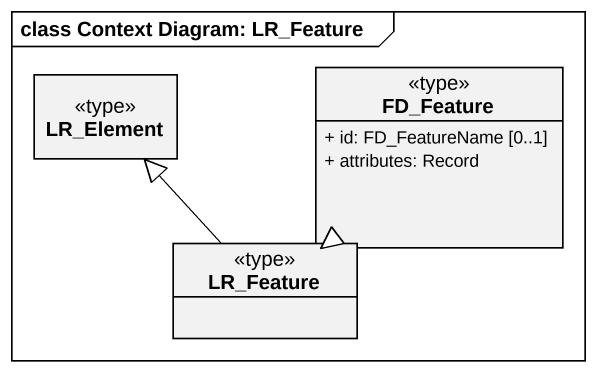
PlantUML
@startuml
mainframe class Context Diagram: LR_Feature
hide circle
hide empty members
skinparam classAttributeIconSize 0
class LR_Element <<type>>
class FD_Feature <<type>> {
  + id: FD_FeatureName [0..1]
  + attributes: Record
}
class LR_Feature <<type>>
LR_Feature -up-|> LR_Element
LR_Feature -up-|> FD_Feature
@enduml
